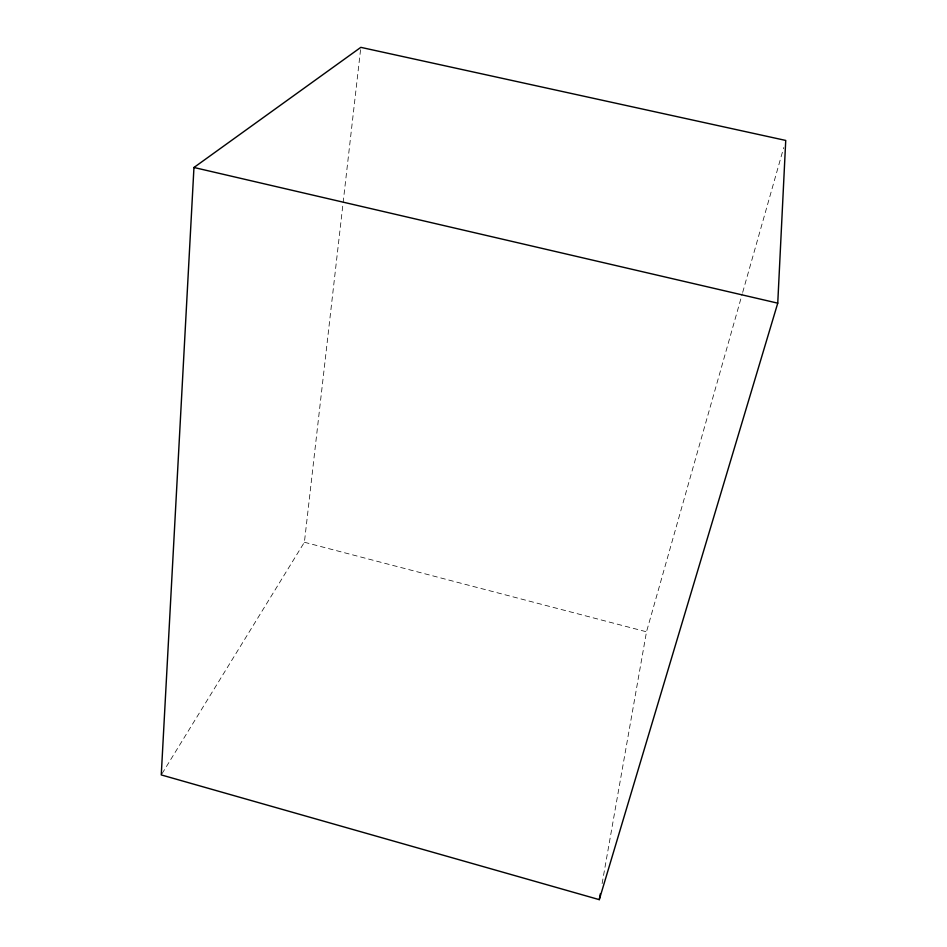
<?xml version="1.0" encoding="UTF-8"?>
<svg xmlns="http://www.w3.org/2000/svg" width="947" height="947" viewBox="0 0 947 947"><rect width="100%" height="100%" fill="white"/><g stroke="black" fill="none" stroke-linecap="round" stroke-linejoin="round"><path stroke-width="0.71" stroke-dasharray="4.74 3.55" d="M162.044 773.652L304.401 542.252L360.831 47.35M602.103 883.634L646.505 631.803L742.27 293.819M742.673 292.398L783.725 147.543M304.401 542.252L646.505 631.803"/><path stroke-width="1.42" d="M777.747 303.158L785.738 140.44L360.831 47.35L193.957 167.489L161.262 774.918L599.285 899.65L777.747 303.158L193.957 167.489M599.285 899.65L600.303 893.826"/></g></svg>
